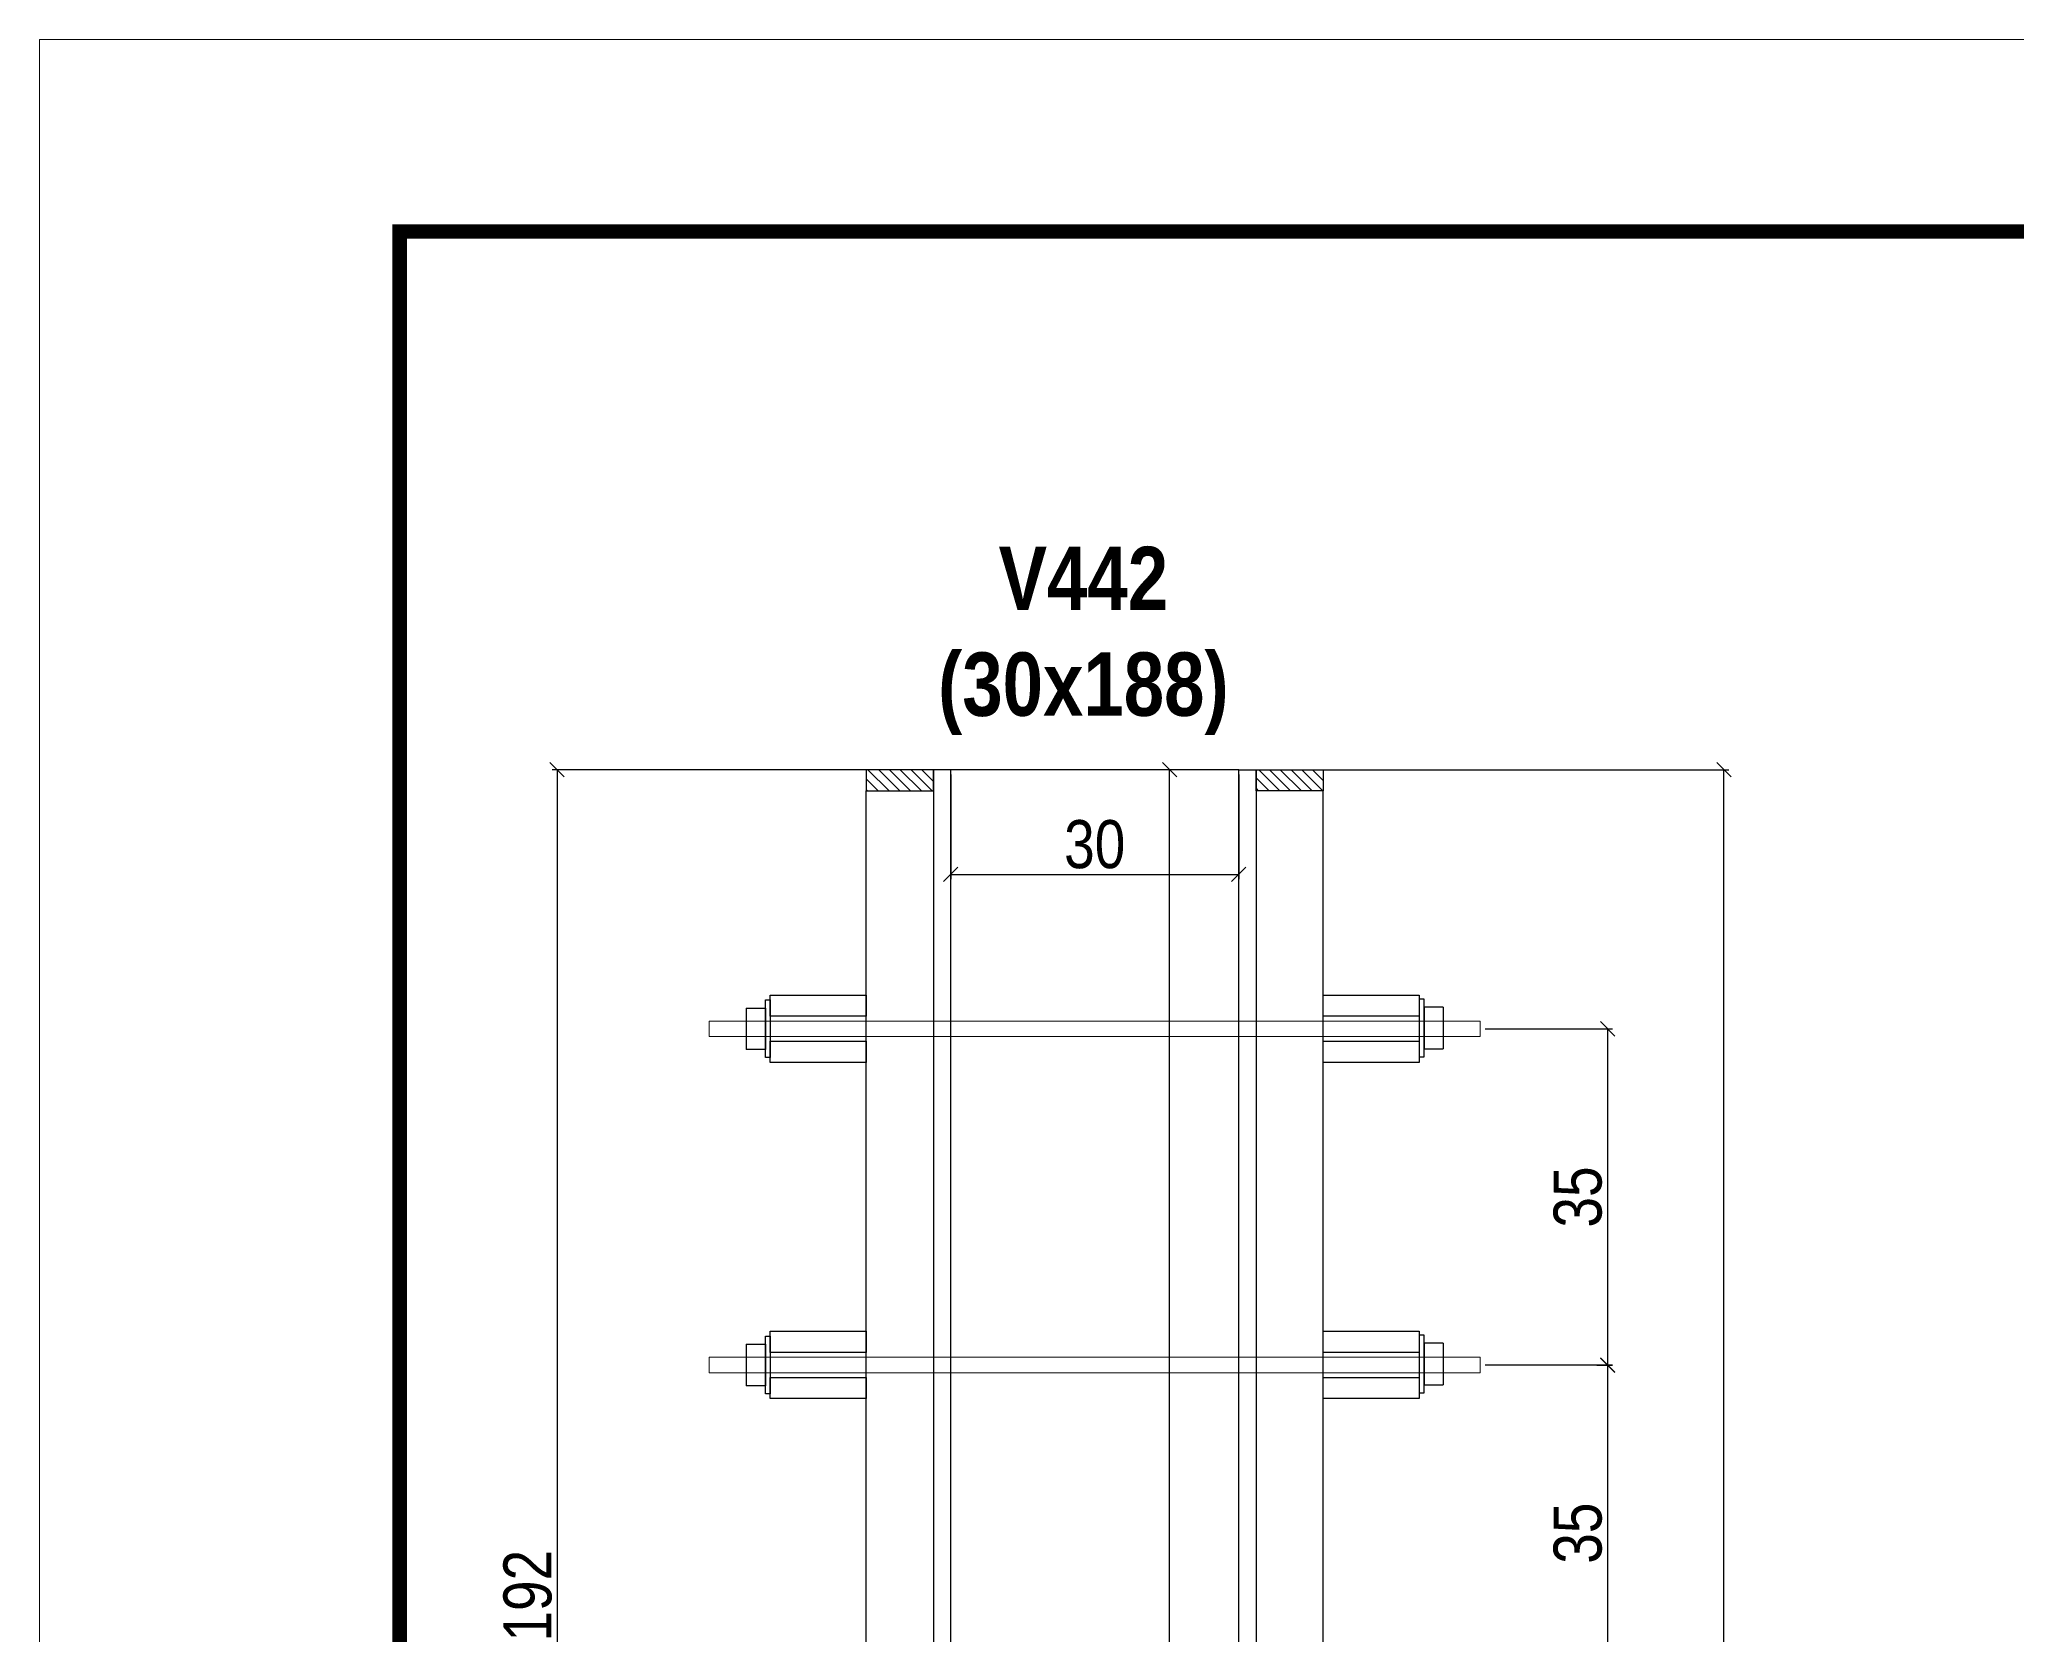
# Model space of a CAD drawing. Extents: x -3394 to 16474, y -5031 to 14397.
# Drawn here: x 4272.2 to 4684, y 1430.1 to 1762.2 of the extents above; entities that cross this region are included whole.
import ezdxf

# ---------------------------------------------------------------- set-up
doc = ezdxf.new("R2010")
doc.units = 0
doc.linetypes.add('DASHED', pattern=[0.75, 0.5, -0.25])
doc.layers.get('0').update_dxf_attribs({"linetype": 'CONTINUOUS'})
doc.layers.get('Defpoints').update_dxf_attribs({"linetype": 'CONTINUOUS'})
for name, color, linetype in [('1HACHURA MADEIRAS', 1, 'CONTINUOUS'), ('COTA', 241, 'CONTINUOUS'), ('NOMENCLATURA', 7, 'CONTINUOUS'), ('Painéis', 200, 'CONTINUOUS'), ('presilha', 1, 'CONTINUOUS'), ('SARR_2.2x7', 40, 'CONTINUOUS'), ('SARR_3.5x7', 81, 'CONTINUOUS')]:
    doc.layers.add(name, color=color, linetype=linetype)
for name, color, linetype, lineweight in [('CONCRETO', 251, 'CONTINUOUS', 25), ('Folhas', 255, 'CONTINUOUS', 9), ('SARRAFO DE PRESSAO', 251, 'DASHED', 9), ('SCO-___-LAJ', 2, 'CONTINUOUS', 0)]:
    doc.layers.add(name, color=color, linetype=linetype, lineweight=lineweight)
doc.styles.add('COTA TECNICA 2X', font='techl___.ttf', dxfattribs={"height": 10})
doc.styles.add('TECNICA', font='techb___.ttf', dxfattribs={"height": 10})
doc.dimstyles.new('SECAO', dxfattribs={"dimscale": 0.333333, "dimtxt": 5, "dimasz": 9, "dimexe": 3, "dimexo": 3, "dimgap": 3, "dimtad": 1, "dimdec": 1, "dimlfac": 0.5, "dimzin": 12, "dimdsep": 46, "dimtxsty": 'COTA TECNICA 2X', "dimblk1": 'OBLIQUE', "dimblk2": 'OBLIQUE', "dimsah": 1, "dimcen": 0.9, "dimclrd": 4, "dimclre": 4, "dimclrt": 240, "dimadec": 1, "dimazin": 3, "dimtfac": 1, "dimtdec": 1, "dimtmove": 0, "dimatfit": 3, "dimfxl": 1, "dimtolj": 1, "dimtzin": 12, "dimarcsym": 0})

# ---------------------------------------------------------------- blocks, each defined once
blk = doc.blocks.new('9999999999')
at = {"layer": 'Folhas'}
blk.add_lwpolyline([(98138.98, 34190.21), (99623.98, 34190.21), (99623.98, 35240.21), (98138.98, 35240.21)], close=True, dxfattribs=at)
at = {"layer": 'Folhas', "color": 30, "const_width": 3}
blk.add_lwpolyline([(98213.98, 34230.21), (99583.98, 34230.21), (99583.98, 35200.21), (98213.98, 35200.21)], close=True, dxfattribs=at)
blk = doc.blocks.new('_Oblique')
at = {"color": 0, "linetype": 'ByBlock', "lineweight": -2}
blk.add_line((-0.5, -0.5), (0.5, 0.5), dxfattribs=at)
blk = doc.blocks.new('*D1233')
at = {"layer": 'COTA', "color": 4, "lineweight": -2, "transparency": 16777216}
for p, q in [((4526.58, 1610.16), (4624.03, 1610.16)), ((4623.03, 1226.16), (4623.03, 1610.16)), ((4541.58, 1226.16), (4624.03, 1226.16))]:
    blk.add_line(p, q, dxfattribs=at)
at = {"layer": 'Defpoints', "color": 0, "transparency": 16777216}
for p in [(4525.58, 1610.16), (4623.03, 1610.16), (4540.58, 1226.16)]:
    blk.add_point(p, dxfattribs=at)
at = {"layer": 'COTA', "color": 4, "lineweight": -2, "transparency": 16777216, "xscale": 3, "yscale": 3, "zscale": 3}
for p, rotation in [((4623.03, 1610.16), 90), ((4623.03, 1226.16), 270)]:
    blk.add_blockref('_Oblique', p, dxfattribs=dict(at, rotation=rotation))
at = {"layer": 'COTA', "color": 240, "transparency": 16777216, "insert": (4616.94, 1370.16), "char_height": 10, "attachment_point": 5, "rotation": 90, "style": 'COTA TECNICA 2X'}
blk.add_mtext('\\A1;192', dxfattribs=at)
blk = doc.blocks.new('*D1234')
at = {"layer": 'COTA', "color": 4, "lineweight": -2, "transparency": 16777216}
for p, q in [((4457.38, 1610.16), (4378.99, 1610.16)), ((4379.99, 1610.16), (4379.99, 1226.16)), ((4457.38, 1226.16), (4378.99, 1226.16))]:
    blk.add_line(p, q, dxfattribs=at)
at = {"layer": 'Defpoints', "color": 0, "transparency": 16777216}
for p in [(4458.38, 1610.16), (4379.99, 1226.16), (4458.38, 1226.16)]:
    blk.add_point(p, dxfattribs=at)
at = {"layer": 'COTA', "color": 4, "lineweight": -2, "transparency": 16777216, "xscale": 3, "yscale": 3, "zscale": 3}
for p, rotation in [((4379.99, 1610.16), 90), ((4379.99, 1226.16), 270)]:
    blk.add_blockref('_Oblique', p, dxfattribs=dict(at, rotation=rotation))
at = {"layer": 'COTA', "color": 240, "transparency": 16777216, "insert": (4373.9, 1438.16), "char_height": 10, "attachment_point": 5, "rotation": 90, "style": 'COTA TECNICA 2X'}
blk.add_mtext('\\A1;192', dxfattribs=at)
blk = doc.blocks.new('*D1237')
at = {"layer": 'COTA', "color": 4, "lineweight": -2, "transparency": 16777216}
for p, q in [((4461.98, 1609.16), (4461.98, 1587.38)), ((4521.98, 1609.16), (4521.98, 1587.38)), ((4461.98, 1588.38), (4521.98, 1588.38))]:
    blk.add_line(p, q, dxfattribs=at)
at = {"layer": 'Defpoints', "color": 0, "transparency": 16777216}
for p in [(4461.98, 1610.16), (4521.98, 1610.16), (4521.98, 1588.38)]:
    blk.add_point(p, dxfattribs=at)
at = {"layer": 'COTA', "color": 4, "lineweight": -2, "transparency": 16777216, "xscale": 3, "yscale": 3, "zscale": 3, "rotation": 180}
blk.add_blockref('_Oblique', (4461.98, 1588.38), dxfattribs=at)
at = {"layer": 'COTA', "color": 4, "lineweight": -2, "transparency": 16777216, "xscale": 3, "yscale": 3, "zscale": 3}
blk.add_blockref('_Oblique', (4521.98, 1588.38), dxfattribs=at)
at = {"layer": 'COTA', "color": 240, "transparency": 16777216, "insert": (4491.98, 1594.6), "char_height": 10, "attachment_point": 5, "style": 'COTA TECNICA 2X'}
blk.add_mtext('\\A1;30', dxfattribs=at)
blk = doc.blocks.new('*D1239')
at = {"layer": 'COTA', "color": 4, "lineweight": -2, "transparency": 16777216}
for p, q in [((4573.29, 1486.21), (4599.84, 1486.21)), ((4598.84, 1416.16), (4598.84, 1486.21)), ((4596.53, 1416.16), (4599.84, 1416.16))]:
    blk.add_line(p, q, dxfattribs=at)
at = {"layer": 'Defpoints', "color": 0, "transparency": 16777216}
for p in [(4572.29, 1486.21), (4598.84, 1486.21), (4595.53, 1416.16)]:
    blk.add_point(p, dxfattribs=at)
at = {"layer": 'COTA', "color": 4, "lineweight": -2, "transparency": 16777216, "xscale": 3, "yscale": 3, "zscale": 3}
for p, rotation in [((4598.84, 1486.21), 90), ((4598.84, 1416.16), 270)]:
    blk.add_blockref('_Oblique', p, dxfattribs=dict(at, rotation=rotation))
at = {"layer": 'COTA', "color": 240, "transparency": 16777216, "insert": (4592.62, 1451.19), "char_height": 10, "attachment_point": 5, "rotation": 90, "style": 'COTA TECNICA 2X'}
blk.add_mtext('\\A1;35', dxfattribs=at)
blk = doc.blocks.new('*D1231')
at = {"layer": 'COTA', "color": 4, "lineweight": -2, "transparency": 16777216}
for p, q in [((4520.98, 1610.16), (4506.58, 1610.16)), ((4507.58, 1234.16), (4507.58, 1610.16)), ((4520.98, 1234.16), (4506.58, 1234.16))]:
    blk.add_line(p, q, dxfattribs=at)
at = {"layer": 'Defpoints', "color": 0, "transparency": 16777216}
for p in [(4507.58, 1610.16), (4521.98, 1610.16), (4521.98, 1234.16)]:
    blk.add_point(p, dxfattribs=at)
at = {"layer": 'COTA', "color": 4, "lineweight": -2, "transparency": 16777216, "xscale": 3, "yscale": 3, "zscale": 3}
for p, rotation in [((4507.58, 1610.16), 90), ((4507.58, 1234.16), 270)]:
    blk.add_blockref('_Oblique', p, dxfattribs=dict(at, rotation=rotation))
at = {"layer": 'COTA', "color": 240, "transparency": 16777216, "insert": (4501.48, 1374.16), "char_height": 10, "attachment_point": 5, "rotation": 90, "style": 'COTA TECNICA 2X'}
blk.add_mtext('\\A1;188', dxfattribs=at)
blk = doc.blocks.new('*D1232')
at = {"layer": 'COTA', "color": 4, "lineweight": -2, "transparency": 16777216}
for p, q in [((4573.29, 1556.21), (4599.84, 1556.21)), ((4598.84, 1486.16), (4598.84, 1556.21)), ((4596.53, 1486.16), (4599.84, 1486.16))]:
    blk.add_line(p, q, dxfattribs=at)
at = {"layer": 'Defpoints', "color": 0, "transparency": 16777216}
for p in [(4572.29, 1556.21), (4598.84, 1556.21), (4595.53, 1486.16)]:
    blk.add_point(p, dxfattribs=at)
at = {"layer": 'COTA', "color": 4, "lineweight": -2, "transparency": 16777216, "xscale": 3, "yscale": 3, "zscale": 3}
for p, rotation in [((4598.84, 1556.21), 90), ((4598.84, 1486.16), 270)]:
    blk.add_blockref('_Oblique', p, dxfattribs=dict(at, rotation=rotation))
at = {"layer": 'COTA', "color": 240, "transparency": 16777216, "insert": (4592.62, 1521.19), "char_height": 10, "attachment_point": 5, "rotation": 90, "style": 'COTA TECNICA 2X'}
blk.add_mtext('\\A1;35', dxfattribs=at)

msp = doc.modelspace()

# ---------------------------------------------------------------- hatches: boundary and pattern name
at = {"layer": 'SARR_2.2x7'}
h = msp.add_hatch(dxfattribs=at)
h.set_pattern_fill('ANSI31', color=256, scale=0.5, angle=90)
h.set_pattern_definition([(135, (38259.775, -121906.4056), (-1.122532015, -1.122532015), [])])
h.paths.add_polyline_path([(4444.38, 1610.16), (4444.38, 1605.76), (4458.38, 1605.76), (4458.38, 1610.16)])
h = msp.add_hatch(dxfattribs=at)
h.set_pattern_fill('ANSI31', color=256, scale=0.5, angle=90)
h.set_pattern_definition([(135, (38291.775, -121906.4056), (-1.122532015, -1.122532015), [])])
h.paths.add_polyline_path([(4525.58, 1610.16), (4525.58, 1605.76), (4539.58, 1605.76), (4539.58, 1610.16)])

# ---------------------------------------------------------------- linework, layer by layer
at = {"layer": '1HACHURA MADEIRAS', "elevation": 0}
for points in [[(4424.38, 1563.22), (4444.38, 1563.22), (4444.38, 1558.82), (4424.38, 1558.82)], [(4539.58, 1563.22), (4559.58, 1563.22), (4559.58, 1558.82), (4539.58, 1558.82)], [(4424.38, 1553.62), (4444.38, 1553.62), (4444.38, 1549.22), (4424.38, 1549.22)], [(4539.58, 1553.62), (4559.58, 1553.62), (4559.58, 1549.22), (4539.58, 1549.22)], [(4424.38, 1493.22), (4444.38, 1493.22), (4444.38, 1488.82), (4424.38, 1488.82)], [(4539.58, 1493.22), (4559.58, 1493.22), (4559.58, 1488.82), (4539.58, 1488.82)], [(4424.38, 1483.62), (4444.38, 1483.62), (4444.38, 1479.22), (4424.38, 1479.22)], [(4539.58, 1483.62), (4559.58, 1483.62), (4559.58, 1479.22), (4539.58, 1479.22)]]:
    msp.add_lwpolyline(points, close=True, dxfattribs=at)
at = {"layer": 'CONCRETO', "linetype": 'Continuous'}
msp.add_line((4521.98, 1610.16), (4461.98, 1610.16), dxfattribs=at)
at = {"layer": 'Painéis', "linetype": 'Continuous', "elevation": 0}
for points in [[(4458.38, 1610.16), (4458.38, 1226.16), (4461.98, 1226.16), (4461.98, 1610.16)], [(4525.58, 1610.16), (4525.58, 1226.16), (4521.98, 1226.16), (4521.98, 1610.16)]]:
    msp.add_lwpolyline(points, close=True, dxfattribs=at)
at = {"layer": 'presilha'}
for p, q in [((4423.38, 1562.22), (4424.38, 1562.22)), ((4423.38, 1550.22), (4423.38, 1562.22)), ((4424.38, 1562.22), (4424.38, 1550.22)), ((4560.58, 1562.41), (4559.58, 1562.41)), ((4559.58, 1562.41), (4559.58, 1550.41)), ((4560.58, 1550.41), (4560.58, 1562.41)), ((4564.58, 1560.74), (4560.58, 1560.74)), ((4560.58, 1560.74), (4560.58, 1552.08)), ((4564.58, 1560.74), (4564.58, 1552.08)), ((4419.38, 1560.55), (4423.38, 1560.55)), ((4419.38, 1560.55), (4419.38, 1551.89)), ((4423.38, 1560.55), (4423.38, 1551.89)), ((4423.38, 1551.89), (4419.38, 1551.89)), ((4424.38, 1550.22), (4423.38, 1550.22)), ((4559.58, 1550.41), (4560.58, 1550.41)), ((4560.58, 1552.08), (4564.58, 1552.08)), ((4423.38, 1492.22), (4424.38, 1492.22)), ((4423.38, 1480.22), (4423.38, 1492.22)), ((4424.38, 1492.22), (4424.38, 1480.22)), ((4560.58, 1492.41), (4559.58, 1492.41)), ((4559.58, 1492.41), (4559.58, 1480.41)), ((4560.58, 1480.41), (4560.58, 1492.41)), ((4564.58, 1490.74), (4560.58, 1490.74)), ((4560.58, 1490.74), (4560.58, 1482.08)), ((4564.58, 1490.74), (4564.58, 1482.08)), ((4419.38, 1490.55), (4423.38, 1490.55)), ((4419.38, 1490.55), (4419.38, 1481.89)), ((4423.38, 1490.55), (4423.38, 1481.89)), ((4423.38, 1481.89), (4419.38, 1481.89)), ((4424.38, 1480.22), (4423.38, 1480.22)), ((4559.58, 1480.41), (4560.58, 1480.41)), ((4560.58, 1482.08), (4564.58, 1482.08))]:
    msp.add_line(p, q, dxfattribs=at)
at = {"layer": 'SARR_2.2x7', "elevation": 0}
for points in [[(4458.38, 1610.16), (4444.38, 1610.16), (4444.38, 1605.76), (4458.38, 1605.76)], [(4525.58, 1610.16), (4539.58, 1610.16), (4539.58, 1605.76), (4525.58, 1605.76)]]:
    msp.add_lwpolyline(points, close=True, dxfattribs=at)
at = {"layer": 'SARR_3.5x7', "elevation": 0}
for points in [[(4444.38, 1605.76), (4458.38, 1605.76), (4458.38, 1230.56), (4444.38, 1230.56)], [(4539.58, 1605.76), (4525.58, 1605.76), (4525.58, 1230.56), (4539.58, 1230.56)]]:
    msp.add_lwpolyline(points, close=True, dxfattribs=at)
at = {"layer": 'SCO-___-LAJ', "color": 1, "elevation": 0}
for points in [[(4572.29, 1557.81), (4411.68, 1557.81), (4411.68, 1554.61), (4572.29, 1554.61)], [(4572.29, 1487.81), (4411.68, 1487.81), (4411.68, 1484.61), (4572.29, 1484.61)]]:
    msp.add_lwpolyline(points, close=True, dxfattribs=at)

# ---------------------------------------------------------------- block references
at = {"layer": 'SARRAFO DE PRESSAO', "color": 6, "linetype": 'ByBlock'}
msp.add_blockref('9999999999', (-93866.77, -33477.98), dxfattribs=at)

# ---------------------------------------------------------------- texts
at = {"layer": 'NOMENCLATURA', "insert": (4489.62, 1656.6), "char_height": 13.2, "attachment_point": 2, "style": 'TECNICA'}
msp.add_mtext_dynamic_manual_height_columns('V442\\P(30x188)', width=300.2766, gutter_width=1, heights=[0], dxfattribs=at)

# ---------------------------------------------------------------- dimensions: what is measured, and where the dimension line sits
at = {"layer": 'COTA'}
for base, p1, p2, picture, middle in [((4379.99, 1226.16), (4458.38, 1610.16), (4458.38, 1226.16), '*D1234', (4379.99, 1438.16)), ((4507.58, 1610.16), (4521.98, 1234.16), (4521.98, 1610.16), '*D1231', (4507.58, 1374.16)), ((4623.03, 1610.16), (4540.58, 1226.16), (4525.58, 1610.16), '*D1233', (4623.03, 1370.16))]:
    dim = msp.add_linear_dim(base=base, p1=p1, p2=p2, angle=90, dimstyle='SECAO', dxfattribs=at)
    dim.commit()
    dim.dimension.update_dxf_attribs({"geometry": picture, "text_midpoint": middle, "dimtype": 160})
dim = msp.add_linear_dim(base=(4521.98, 1588.38), p1=(4461.98, 1610.16), p2=(4521.98, 1610.16), dimstyle='SECAO', dxfattribs=at)
dim.commit()
dim.dimension.update_dxf_attribs({"geometry": '*D1237', "text_midpoint": (4491.98, 1594.6)})
for base, p1, p2, picture, middle in [((4598.84, 1556.21), (4595.53, 1486.16), (4572.29, 1556.21), '*D1232', (4592.62, 1521.19)), ((4598.84, 1486.21), (4595.53, 1416.16), (4572.29, 1486.21), '*D1239', (4592.62, 1451.19))]:
    dim = msp.add_linear_dim(base=base, p1=p1, p2=p2, angle=90, dimstyle='SECAO', dxfattribs=at)
    dim.commit()
    dim.dimension.update_dxf_attribs({"geometry": picture, "text_midpoint": middle})

doc.saveas('drawing.dxf')
